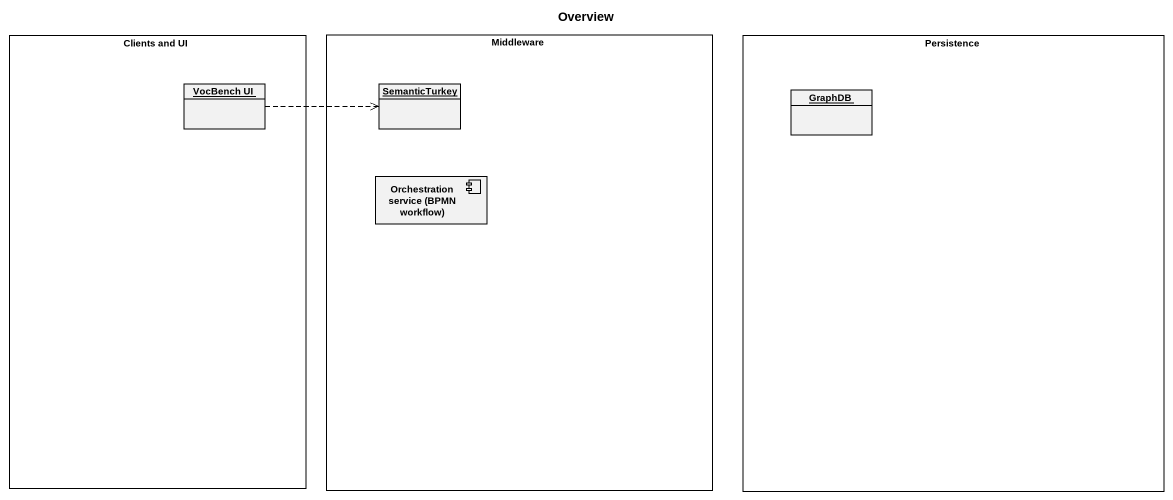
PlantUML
@startuml
title Overview
allowmixing
hide circle
hide empty members
rectangle "Clients and UI" as Clients_and_UI {
  object "VocBench UI" as VocBench_UI
}
rectangle Middleware {
  object SemanticTurkey
  component "Orchestration service (BPMN workflow)" as Orchestration_service_BPMN
}
rectangle Persistence {
  object GraphDB
}
VocBench_UI .right.> SemanticTurkey
@enduml
